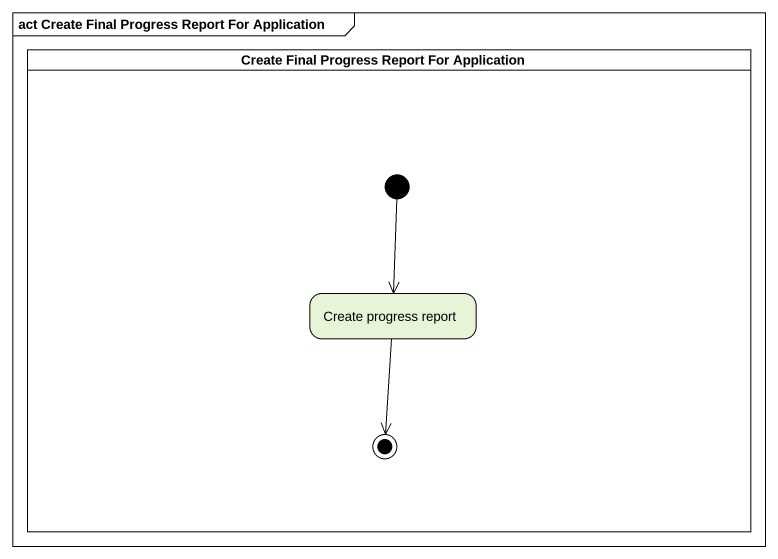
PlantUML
@startuml
mainframe act Create Final Progress Report For Application
hide empty description
state "Create Final Progress Report For Application" as Create_Final_Progress <<partition>> {
  state "Create progress report" as Create_progress_report
  [*] --> Create_progress_report
  Create_progress_report --> [*]
}
@enduml
